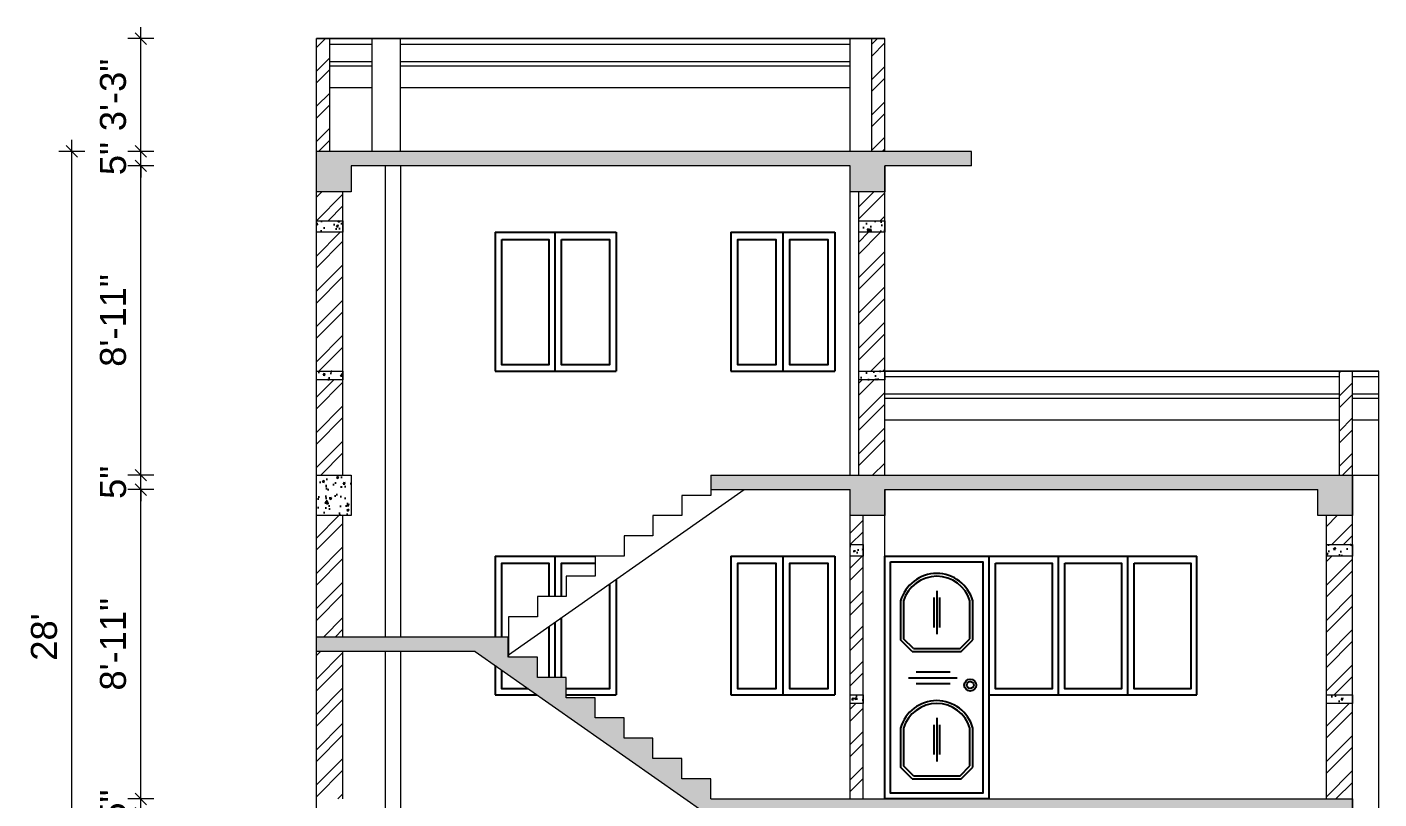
# Model space of a CAD drawing. Header units: inches. Extents: x -14619 to 1971361, y -855114 to -978.
# Drawn here: x 23655.1 to 24123.2, y -8516 to -8249 of the extents above; entities that cross this region are included whole.
import ezdxf

# ---------------------------------------------------------------- set-up
doc = ezdxf.new("R2010")
doc.units = ezdxf.units.IN
doc.header["$LTSCALE"] = 0.5
doc.header["$MEASUREMENT"] = 0
doc.header["$PDMODE"] = 66
for name, color, linetype, lineweight in [('1', 7, 'Continuous', 25), ('A_hatch', 253, 'Continuous', 5), ('A_Title Text', 105, 'Continuous', 60), ('Dimention', 5, 'Continuous', 20), ('ELEVATION', 85, 'Continuous', 9), ('Toilet', 7, 'Continuous', 25)]:
    doc.layers.add(name, color=color, linetype=linetype, lineweight=lineweight)
doc.layers.add('A-Wall', color=7, linetype='Continuous')
doc.styles.add('arial', font='arial.ttf')
doc.dimstyles.new('Sudeep', dxfattribs={"dimtxt": 6, "dimasz": 4, "dimexe": 4.5, "dimexo": 4.5, "dimgap": 5, "dimtad": 1, "dimdec": 0, "dimlunit": 4, "dimtxsty": 'arial', "dimblk": 'OBLIQUE', "dimcen": 250, "dimdle": 4, "dimclrd": 86, "dimclre": 5, "dimclrt": 1, "dimadec": 0, "dimazin": 0, "dimtfac": 1, "dimtdec": 0, "dimtix": 1, "dimtmove": 1, "dimatfit": 3, "dimldrblk": 'OBLIQUE', "dimfxl": 4.5, "dimfxlon": 1, "dimfrac": 2, "dimlwd": 15, "dimlwe": 13, "dimarcsym": 0})
pattern_1 = [(45, (-5631.299, 991.136), (-6.098796, 6.098796), []), (45, (-5627.233, 991.136), (-6.098796, 6.098796), [])]
pattern_2 = [(50, (-5631.299, 988.136), (7.1726018, -0.6275213), [0.75, -8.25]), (355, (-5631.299, 988.136), (-1.3875133, 7.5219213), [0.6, -6.6]), (100.451444, (-5630.701, 988.084), (5.7850885, 6.8943999), [0.637402, -7.0114211]), (46.1842, (-5631.299, 990.136), (10.6724133, -1.6551928), [1.125, -12.375]), (96.635635, (-5630.409, 989.998), (9.3466195, 9.741186), [0.9561034, -10.5171376]), (351.184164, (-5631.299, 990.136), (9.3466195, 9.741186), [0.9, -9.9]), (21, (-5630.299, 989.636), (5.9690705, -4.0261889), [0.75, -8.25]), (326, (-5630.299, 989.636), (2.4331533, 7.2515005), [0.6, -6.6]), (71.451445, (-5629.8014, 989.3006), (8.4022238, 3.2253115), [0.6374019, -7.0114211]), (37.5, (-5631.2988, 988.136), (0.12159855, 3.32893854), [0, -6.52, 0, -6.7, 0, -6.625]), (7.5, (-5631.2988, 988.136), (2.63069537, 3.9441171), [0, -3.82, 0, -6.37, 0, -2.525]), (327.5, (-5633.5288, 988.136), (5.33822436, -0.22554872), [0, -2.5, 0, -7.8, 0, -10.35]), (317.5, (-5634.529, 988.136), (5.8318617, 1.0010498), [0, -3.25, 0, -5.18, 0, -7.35])]
pattern_3 = [(45, (-5631.299, 988.136), (-6.098796, 6.098796), []), (45, (-5627.233, 988.136), (-6.098796, 6.098796), [])]

# ---------------------------------------------------------------- blocks, each defined once
blk = doc.blocks.new('_Oblique')
at = {"color": 0, "linetype": 'ByBlock', "lineweight": -2}
blk.add_line((-0.5, -0.5), (0.5, 0.5), dxfattribs=at)
blk = doc.blocks.new('*D903')
at = {"layer": 'A_Title Text', "color": 86, "lineweight": 15, "transparency": 16777216}
for p, q in [((23694.52, -8515.99), (23694.52, -8511.99)), ((23694.52, -8520.99), (23694.52, -8515.99)), ((23694.52, -8520.99), (23694.52, -8524.99))]:
    blk.add_line(p, q, dxfattribs=at)
at = {"layer": 'A_Title Text', "color": 5, "lineweight": 13, "transparency": 16777216}
for p, q in [((23699.02, -8515.99), (23690.02, -8515.99)), ((23699.02, -8520.99), (23690.02, -8520.99))]:
    blk.add_line(p, q, dxfattribs=at)
at = {"layer": 'Defpoints', "color": 0, "transparency": 16777216}
for p in [(23694.52, -8515.99), (23755.33, -8515.99), (23891.82, -8520.99)]:
    blk.add_point(p, dxfattribs=at)
at = {"layer": 'A_Title Text', "color": 86, "lineweight": 15, "transparency": 16777216, "xscale": 4, "yscale": 4, "zscale": 4}
for p, rotation in [((23694.52, -8515.99), 270), ((23694.52, -8520.99), 90)]:
    blk.add_blockref('_Oblique', p, dxfattribs=dict(at, rotation=rotation))
at = {"layer": 'A_Title Text', "color": 1, "transparency": 16777216, "insert": (23684.94, -8518.49), "char_height": 9, "attachment_point": 5, "rotation": 90, "style": 'arial'}
blk.add_mtext('5"', dxfattribs=at)
blk = doc.blocks.new('*D904')
at = {"layer": 'A_Title Text', "color": 86, "lineweight": 15, "transparency": 16777216}
blk.add_line((23694.52, -8519.99), (23694.52, -8404.99), dxfattribs=at)
at = {"layer": 'A_Title Text', "color": 5, "lineweight": 13, "transparency": 16777216}
for p, q in [((23699.02, -8408.99), (23690.02, -8408.99)), ((23699.02, -8515.99), (23690.02, -8515.99))]:
    blk.add_line(p, q, dxfattribs=at)
at = {"layer": 'Defpoints', "color": 0, "transparency": 16777216}
for p in [(23694.52, -8408.99), (23903.39, -8408.99), (23755.33, -8515.99)]:
    blk.add_point(p, dxfattribs=at)
at = {"layer": 'A_Title Text', "color": 86, "lineweight": 15, "transparency": 16777216, "xscale": 4, "yscale": 4, "zscale": 4}
for p, rotation in [((23694.52, -8408.99), 90), ((23694.52, -8515.99), 270)]:
    blk.add_blockref('_Oblique', p, dxfattribs=dict(at, rotation=rotation))
at = {"layer": 'A_Title Text', "color": 1, "transparency": 16777216, "insert": (23684.92, -8462.49), "char_height": 9, "attachment_point": 5, "rotation": 90, "style": 'arial'}
blk.add_mtext('8\'-11"', dxfattribs=at)
blk = doc.blocks.new('*D905')
at = {"layer": 'A_Title Text', "color": 86, "lineweight": 15, "transparency": 16777216}
for p, q in [((23694.52, -8403.99), (23694.52, -8399.99)), ((23694.52, -8408.99), (23694.52, -8403.99)), ((23694.52, -8408.99), (23694.52, -8412.99))]:
    blk.add_line(p, q, dxfattribs=at)
at = {"layer": 'A_Title Text', "color": 5, "lineweight": 13, "transparency": 16777216}
for p, q in [((23699.02, -8403.99), (23690.02, -8403.99)), ((23699.02, -8408.99), (23690.02, -8408.99))]:
    blk.add_line(p, q, dxfattribs=at)
at = {"layer": 'Defpoints', "color": 0, "transparency": 16777216}
for p in [(23694.52, -8403.99), (23891.82, -8403.99), (23903.39, -8408.99)]:
    blk.add_point(p, dxfattribs=at)
at = {"layer": 'A_Title Text', "color": 86, "lineweight": 15, "transparency": 16777216, "xscale": 4, "yscale": 4, "zscale": 4}
for p, rotation in [((23694.52, -8403.99), 270), ((23694.52, -8408.99), 90)]:
    blk.add_blockref('_Oblique', p, dxfattribs=dict(at, rotation=rotation))
at = {"layer": 'A_Title Text', "color": 1, "transparency": 16777216, "insert": (23684.94, -8406.49), "char_height": 9, "attachment_point": 5, "rotation": 90, "style": 'arial'}
blk.add_mtext('5"', dxfattribs=at)
blk = doc.blocks.new('*D906')
at = {"layer": 'A_Title Text', "color": 86, "lineweight": 15, "transparency": 16777216}
blk.add_line((23694.52, -8407.99), (23694.52, -8292.99), dxfattribs=at)
at = {"layer": 'A_Title Text', "color": 5, "lineweight": 13, "transparency": 16777216}
for p, q in [((23699.02, -8296.99), (23690.02, -8296.99)), ((23699.02, -8403.99), (23690.02, -8403.99))]:
    blk.add_line(p, q, dxfattribs=at)
at = {"layer": 'Defpoints', "color": 0, "transparency": 16777216}
for p in [(23694.52, -8296.99), (23767.33, -8296.99), (23891.82, -8403.99)]:
    blk.add_point(p, dxfattribs=at)
at = {"layer": 'A_Title Text', "color": 86, "lineweight": 15, "transparency": 16777216, "xscale": 4, "yscale": 4, "zscale": 4}
for p, rotation in [((23694.52, -8296.99), 90), ((23694.52, -8403.99), 270)]:
    blk.add_blockref('_Oblique', p, dxfattribs=dict(at, rotation=rotation))
at = {"layer": 'A_Title Text', "color": 1, "transparency": 16777216, "insert": (23684.92, -8350.49), "char_height": 9, "attachment_point": 5, "rotation": 90, "style": 'arial'}
blk.add_mtext('8\'-11"', dxfattribs=at)
blk = doc.blocks.new('*D907')
at = {"layer": 'A_Title Text', "color": 86, "lineweight": 15, "transparency": 16777216}
for p, q in [((23694.52, -8291.99), (23694.52, -8287.99)), ((23694.52, -8296.99), (23694.52, -8291.99)), ((23694.52, -8296.99), (23694.52, -8300.99))]:
    blk.add_line(p, q, dxfattribs=at)
at = {"layer": 'A_Title Text', "color": 5, "lineweight": 13, "transparency": 16777216}
for p, q in [((23699.02, -8291.99), (23690.02, -8291.99)), ((23699.02, -8296.99), (23690.02, -8296.99))]:
    blk.add_line(p, q, dxfattribs=at)
at = {"layer": 'Defpoints', "color": 0, "transparency": 16777216}
for p in [(23694.52, -8291.99), (23755.33, -8291.99), (23767.33, -8296.99)]:
    blk.add_point(p, dxfattribs=at)
at = {"layer": 'A_Title Text', "color": 86, "lineweight": 15, "transparency": 16777216, "xscale": 4, "yscale": 4, "zscale": 4}
for p, rotation in [((23694.52, -8291.99), 270), ((23694.52, -8296.99), 90)]:
    blk.add_blockref('_Oblique', p, dxfattribs=dict(at, rotation=rotation))
at = {"layer": 'A_Title Text', "color": 1, "transparency": 16777216, "insert": (23684.94, -8294.49), "char_height": 9, "attachment_point": 5, "rotation": 90, "style": 'arial'}
blk.add_mtext('5"', dxfattribs=at)
blk = doc.blocks.new('*D908')
at = {"layer": 'A_Title Text', "color": 86, "lineweight": 15, "transparency": 16777216}
blk.add_line((23694.52, -8295.99), (23694.52, -8248.99), dxfattribs=at)
at = {"layer": 'A_Title Text', "color": 5, "lineweight": 13, "transparency": 16777216}
for p, q in [((23699.02, -8252.99), (23690.02, -8252.99)), ((23699.02, -8291.99), (23690.02, -8291.99))]:
    blk.add_line(p, q, dxfattribs=at)
at = {"layer": 'Defpoints', "color": 0, "transparency": 16777216}
for p in [(23694.52, -8252.99), (23755.33, -8252.99), (23755.33, -8291.99)]:
    blk.add_point(p, dxfattribs=at)
at = {"layer": 'A_Title Text', "color": 86, "lineweight": 15, "transparency": 16777216, "xscale": 4, "yscale": 4, "zscale": 4}
for p, rotation in [((23694.52, -8252.99), 90), ((23694.52, -8291.99), 270)]:
    blk.add_blockref('_Oblique', p, dxfattribs=dict(at, rotation=rotation))
at = {"layer": 'A_Title Text', "color": 1, "transparency": 16777216, "insert": (23684.92, -8272.49), "char_height": 9, "attachment_point": 5, "rotation": 90, "style": 'arial'}
blk.add_mtext('3\'-3"', dxfattribs=at)
blk = doc.blocks.new('*D910')
at = {"layer": 'A_Title Text', "color": 86, "lineweight": 15, "transparency": 16777216}
blk.add_line((23670.62, -8631.99), (23670.62, -8287.99), dxfattribs=at)
at = {"layer": 'A_Title Text', "color": 5, "lineweight": 13, "transparency": 16777216}
for p, q in [((23675.12, -8291.99), (23666.12, -8291.99)), ((23675.12, -8627.99), (23666.12, -8627.99))]:
    blk.add_line(p, q, dxfattribs=at)
at = {"layer": 'Defpoints', "color": 0, "transparency": 16777216}
for p in [(23670.62, -8291.99), (23755.33, -8291.99), (23709.57, -8627.99)]:
    blk.add_point(p, dxfattribs=at)
at = {"layer": 'A_Title Text', "color": 86, "lineweight": 15, "transparency": 16777216, "xscale": 4, "yscale": 4, "zscale": 4}
for p, rotation in [((23670.62, -8291.99), 90), ((23670.62, -8627.99), 270)]:
    blk.add_blockref('_Oblique', p, dxfattribs=dict(at, rotation=rotation))
at = {"layer": 'A_Title Text', "color": 1, "transparency": 16777216, "insert": (23661.03, -8459.99), "char_height": 9, "attachment_point": 5, "rotation": 90, "style": 'arial'}
blk.add_mtext("28'", dxfattribs=at)

msp = doc.modelspace()

# ---------------------------------------------------------------- hatches: boundary and pattern name
at = {"layer": 'A-Wall', "ltscale": 40, "true_color": 0xf26722}
h = msp.add_hatch(dxfattribs=at)
h.set_pattern_fill('AR-CONC', color=30)
h.set_pattern_definition(pattern_2)
h.paths.add_polyline_path([(23755.33, -8305.99), (23767.33, -8305.99), (23767.33, -8296.99), (23940.06, -8296.99), (23940.06, -8305.99), (23952.06, -8305.99), (23952.06, -8296.99), (23982.06, -8296.99), (23982.06, -8291.99), (23755.33, -8291.99)])
h = msp.add_hatch(dxfattribs=at)
h.set_pattern_fill('AR-CONC', color=30)
h.set_pattern_definition(pattern_2)
h.paths.add_polyline_path([(23755.33, -8319.99), (23764.51, -8319.99), (23764.51, -8315.99), (23755.33, -8315.99)])
h = msp.add_hatch(dxfattribs=at)
h.set_pattern_fill('AR-CONC', color=30)
h.set_pattern_definition(pattern_2)
h.paths.add_polyline_path([(23952.06, -8319.99), (23952.06, -8315.99), (23943.06, -8315.99), (23943.06, -8319.99)])
h = msp.add_hatch(dxfattribs=at)
h.set_pattern_fill('AR-CONC', color=30)
h.set_pattern_definition(pattern_2)
h.paths.add_polyline_path([(23764.51, -8370.99), (23764.51, -8367.99), (23755.33, -8367.99), (23755.33, -8370.99)])
h = msp.add_hatch(dxfattribs=at)
h.set_pattern_fill('AR-CONC', color=30)
h.set_pattern_definition(pattern_2)
h.paths.add_polyline_path([(23952.06, -8370.99), (23952.06, -8367.99), (23943.06, -8367.99), (23943.06, -8370.99)])
h = msp.add_hatch(dxfattribs=at)
h.set_pattern_fill('AR-CONC', color=30)
h.set_pattern_definition(pattern_2)
h.paths.add_polyline_path([(23755.33, -8417.99), (23767.33, -8417.99), (23767.33, -8403.99), (23755.33, -8403.99)])
h = msp.add_hatch(dxfattribs=at)
h.set_pattern_fill('AR-CONC', color=30)
h.set_pattern_definition(pattern_2)
h.paths.add_polyline_path([(23952.06, -8408.99), (24102.02, -8408.99), (24102.02, -8417.99), (24114.02, -8417.99), (24114.02, -8403.99), (23891.82, -8403.99), (23891.82, -8408.99), (23940.06, -8408.99), (23940.06, -8417.99), (23952.06, -8417.99)])
h = msp.add_hatch(dxfattribs=at)
h.set_pattern_fill('AR-CONC', color=30)
h.set_pattern_definition(pattern_2)
h.paths.add_polyline_path([(23940.06, -8427.99), (23940.06, -8431.99), (23944.56, -8431.99), (23944.56, -8427.99)])
h = msp.add_hatch(dxfattribs=at)
h.set_pattern_fill('AR-CONC', color=30)
h.set_pattern_definition(pattern_2)
h.paths.add_polyline_path([(24104.99, -8431.99), (24114.02, -8431.99), (24114.02, -8427.99), (24104.99, -8427.99)])
h = msp.add_hatch(dxfattribs=at)
h.set_pattern_fill('AR-CONC', color=30)
h.set_pattern_definition(pattern_2)
h.paths.add_polyline_path([(23940.06, -8520.99), (23940.06, -8529.99), (23952.06, -8529.99), (23952.06, -8520.99), (24102.02, -8520.99), (24102.02, -8529.99), (24114.02, -8529.99), (24114.02, -8515.99), (23891.82, -8515.99), (23891.82, -8508.99), (23881.82, -8508.99), (23881.82, -8501.99), (23871.82, -8501.99), (23871.82, -8494.99), (23861.82, -8494.99), (23861.82, -8487.99), (23851.82, -8487.99), (23851.82, -8480.99), (23841.82, -8480.99), (23841.82, -8473.99), (23831.82, -8473.99), (23831.82, -8466.99), (23821.82, -8466.99), (23821.82, -8459.99), (23755.33, -8459.99), (23755.33, -8464.99), (23810.24, -8464.99), (23890.24, -8520.99)])
h = msp.add_hatch(dxfattribs=at)
h.set_pattern_fill('AR-CONC', color=30)
h.set_pattern_definition(pattern_2)
h.paths.add_polyline_path([(23944.56, -8479.99), (23940.06, -8479.99), (23940.06, -8482.99), (23944.56, -8482.99)])
h = msp.add_hatch(dxfattribs=at)
h.set_pattern_fill('AR-CONC', color=30)
h.set_pattern_definition(pattern_2)
h.paths.add_polyline_path([(24114.02, -8482.99), (24114.02, -8479.99), (24104.99, -8479.99), (24104.99, -8482.99)])
at = {"layer": 'Dimention', "ltscale": 40, "true_color": 0xf26722}
h = msp.add_hatch(dxfattribs=at)
h.set_pattern_fill('ANSI32', color=30, scale=23)
h.set_pattern_definition(pattern_1)
h.paths.add_polyline_path([(23759.92, -8252.99), (23755.33, -8252.99), (23755.33, -8291.99), (23759.92, -8291.99)])
h = msp.add_hatch(dxfattribs=at)
h.set_pattern_fill('ANSI32', color=30, scale=23)
h.set_pattern_definition(pattern_1)
h.paths.add_polyline_path([(23952.06, -8252.99), (23947.56, -8252.99), (23947.56, -8291.99), (23952.06, -8291.99)])
h = msp.add_hatch(dxfattribs=at)
h.set_pattern_fill('ANSI32', color=30, scale=23)
h.set_pattern_definition(pattern_3)
h.paths.add_polyline_path([(23764.51, -8305.99), (23755.33, -8305.99), (23755.33, -8315.99), (23764.51, -8315.99)])
h.paths.add_polyline_path([(23764.51, -8319.99), (23755.33, -8319.99), (23755.33, -8367.99), (23764.51, -8367.99)])
h.paths.add_polyline_path([(23764.51, -8370.99), (23755.33, -8370.99), (23755.33, -8403.99), (23764.51, -8403.99)])
h = msp.add_hatch(dxfattribs=at)
h.set_pattern_fill('ANSI32', color=30, scale=23)
h.set_pattern_definition(pattern_3)
h.paths.add_polyline_path([(23952.06, -8305.99), (23943.06, -8305.99), (23943.06, -8315.99), (23952.06, -8315.99)])
h.paths.add_polyline_path([(23943.06, -8367.99), (23952.06, -8367.99), (23952.06, -8319.99), (23943.06, -8319.99)])
h.paths.add_polyline_path([(23943.06, -8403.99), (23952.06, -8403.99), (23952.06, -8370.99), (23943.06, -8370.99)])
h = msp.add_hatch(dxfattribs=at)
h.set_pattern_fill('ANSI32', color=30, scale=23)
h.set_pattern_definition(pattern_3)
h.paths.add_polyline_path([(24114.02, -8367.99), (24109.51, -8367.99), (24109.51, -8403.99), (24114.02, -8403.99)])
h = msp.add_hatch(dxfattribs=at)
h.set_pattern_fill('ANSI32', color=30, scale=23)
h.set_pattern_definition(pattern_3)
h.paths.add_polyline_path([(23755.33, -8459.99), (23764.51, -8459.99), (23764.51, -8417.99), (23755.33, -8417.99)])
h.paths.add_polyline_path([(23764.51, -8464.99), (23755.33, -8464.99), (23755.33, -8515.99), (23764.51, -8515.99)])
h = msp.add_hatch(dxfattribs=at)
h.set_pattern_fill('ANSI32', color=30, scale=23)
h.set_pattern_definition(pattern_3)
h.paths.add_polyline_path([(23944.56, -8417.99), (23940.06, -8417.99), (23940.06, -8427.99), (23944.56, -8427.99)])
h.paths.add_polyline_path([(23944.56, -8431.99), (23940.06, -8431.99), (23940.06, -8479.99), (23944.56, -8479.99)])
h.paths.add_polyline_path([(23940.06, -8515.99), (23944.56, -8515.99), (23944.56, -8482.99), (23940.06, -8482.99)])
h = msp.add_hatch(dxfattribs=at)
h.set_pattern_fill('ANSI32', color=30, scale=23)
h.set_pattern_definition(pattern_3)
h.paths.add_polyline_path([(24114.02, -8417.99), (24104.99, -8417.99), (24104.99, -8427.99), (24114.02, -8427.99)])
h.paths.add_polyline_path([(24114.02, -8431.99), (24104.99, -8431.99), (24104.99, -8479.99), (24114.02, -8479.99)])
h.paths.add_polyline_path([(24114.02, -8482.99), (24104.99, -8482.99), (24104.99, -8515.99), (24114.02, -8515.99)])

# ---------------------------------------------------------------- linework, layer by layer
at = {"color": 5}
for p, q in [((23817.14, -8319.99), (23859.14, -8319.99)), ((23817.14, -8319.99), (23817.14, -8367.99)), ((23837.8, -8319.99), (23837.8, -8367.99)), ((23859.14, -8319.99), (23859.14, -8367.99)), ((23898.78, -8319.99), (23934.78, -8319.99)), ((23898.78, -8319.99), (23898.78, -8367.99)), ((23916.78, -8319.99), (23916.78, -8367.99)), ((23934.78, -8319.99), (23934.78, -8367.99)), ((23817.14, -8367.99), (23859.14, -8367.99)), ((23898.78, -8367.99), (23934.78, -8367.99)), ((23817.14, -8431.99), (23851.82, -8431.99)), ((23817.14, -8431.99), (23817.14, -8459.99)), ((23837.8, -8431.99), (23837.8, -8445.99)), ((23898.78, -8431.99), (23934.78, -8431.99)), ((23898.78, -8431.99), (23898.78, -8479.99)), ((23916.78, -8431.99), (23916.78, -8479.99)), ((23934.78, -8431.99), (23934.78, -8479.99)), ((23952.06, -8479.99), (23952.06, -8431.99)), ((23952.06, -8479.99), (23952.06, -8431.99)), ((23988.06, -8431.99), (24060.06, -8431.99)), ((23988.06, -8431.99), (23988.06, -8479.99)), ((24012.06, -8431.99), (24012.06, -8479.99)), ((24036.06, -8431.99), (24036.06, -8479.99)), ((24060.06, -8479.99), (24060.06, -8431.99)), ((24060.06, -8479.99), (24060.06, -8431.99)), ((23859.14, -8439.97), (23859.14, -8479.99)), ((23837.8, -8454.91), (23837.8, -8473.99)), ((23817.14, -8469.82), (23817.14, -8479.99)), ((23817.14, -8479.99), (23831.67, -8479.99)), ((23841.82, -8479.99), (23859.14, -8479.99)), ((23898.78, -8479.99), (23934.78, -8479.99)), ((23988.06, -8479.99), (24060.06, -8479.99))]:
    msp.add_line(p, q, dxfattribs=at)
at = {"color": 40, "ltscale": 5}
for p, q in [((23957.57, -8447.49), (23957.57, -8460.99)), ((23958.57, -8447.49), (23958.57, -8460.58)), ((23969.07, -8446.32), (23969.07, -8456.67)), ((23970.07, -8443.99), (23970.07, -8458.99)), ((23971.07, -8446.32), (23971.07, -8456.67)), ((23981.57, -8460.58), (23981.57, -8447.49)), ((23982.57, -8460.99), (23982.57, -8447.49)), ((23961.57, -8464.99), (23957.57, -8460.99)), ((23961.98, -8463.99), (23958.57, -8460.58)), ((23978.15, -8463.99), (23981.57, -8460.58)), ((23978.57, -8464.99), (23982.57, -8460.99)), ((23961.57, -8464.99), (23978.57, -8464.99)), ((23961.57, -8464.99), (23978.57, -8464.99)), ((23961.98, -8463.99), (23978.15, -8463.99)), ((23960.31, -8474.07), (23977.13, -8474.07)), ((23962.93, -8472.07), (23974.74, -8472.07)), ((23962.93, -8476.07), (23974.74, -8476.07)), ((23969.07, -8490.32), (23969.07, -8500.67)), ((23970.07, -8487.99), (23970.07, -8502.99)), ((23971.07, -8490.32), (23971.07, -8500.67)), ((23957.57, -8491.49), (23957.57, -8504.99)), ((23958.57, -8491.49), (23958.57, -8504.58)), ((23981.57, -8504.58), (23981.57, -8491.49)), ((23982.57, -8504.99), (23982.57, -8491.49)), ((23961.57, -8508.99), (23957.57, -8504.99)), ((23961.98, -8507.99), (23958.57, -8504.58)), ((23961.57, -8508.99), (23978.57, -8508.99)), ((23961.57, -8508.99), (23978.57, -8508.99)), ((23961.98, -8507.99), (23978.15, -8507.99)), ((23978.15, -8507.99), (23981.57, -8504.58)), ((23978.57, -8508.99), (23982.57, -8504.99))]:
    msp.add_line(p, q, dxfattribs=at)
at = {"color": 5}
for points in [[(23819.54, -8322.45), (23835.74, -8322.45), (23835.74, -8365.85), (23819.54, -8365.85)], [(23840.2, -8322.45), (23856.74, -8322.45), (23856.74, -8365.85), (23840.2, -8365.85)], [(23990.46, -8434.45), (24010, -8434.45), (24010, -8477.85), (23990.46, -8477.85)], [(24014.46, -8434.45), (24034, -8434.45), (24034, -8477.85), (24014.46, -8477.85)], [(24038.46, -8434.45), (24058, -8434.45), (24058, -8477.85), (24038.46, -8477.85)]]:
    msp.add_lwpolyline(points, close=True, dxfattribs=at)
for points in [[(23914.38, -8365.85), (23901.18, -8365.85), (23901.18, -8322.45), (23914.38, -8322.45)], [(23901.18, -8322.45), (23914.38, -8322.45), (23914.38, -8365.85), (23901.18, -8365.85)], [(23932.38, -8365.85), (23919.18, -8365.85), (23919.18, -8322.45), (23932.38, -8322.45)], [(23919.18, -8322.45), (23932.38, -8322.45), (23932.38, -8365.85), (23919.18, -8365.85)], [(23819.54, -8459.99), (23819.54, -8434.45), (23835.74, -8434.45), (23835.74, -8445.99)], [(23840.2, -8445.99), (23840.2, -8434.45), (23851.82, -8434.45)], [(23914.38, -8477.85), (23901.18, -8477.85), (23901.18, -8434.45), (23914.38, -8434.45)], [(23901.18, -8434.45), (23914.38, -8434.45), (23914.38, -8477.85), (23901.18, -8477.85)], [(23932.38, -8477.85), (23919.18, -8477.85), (23919.18, -8434.45), (23932.38, -8434.45)], [(23919.18, -8434.45), (23932.38, -8434.45), (23932.38, -8477.85), (23919.18, -8477.85)], [(23856.74, -8441.65), (23856.74, -8477.85), (23841.82, -8477.85)], [(23835.74, -8456.35), (23835.74, -8473.99)], [(23840.2, -8473.99), (23840.2, -8453.23)], [(23828.61, -8477.85), (23819.54, -8477.85), (23819.54, -8471.5)]]:
    msp.add_lwpolyline(points, dxfattribs=at)
at = {"color": 40, "ltscale": 5}
for centre, radius, start, end in [((23970.07, -8450.97), 12.97, 15.5303, 164.4697), ((23970.07, -8451.02), 12.03, 17.0615, 162.9385), ((23970.07, -8494.97), 12.97, 15.5303, 164.4697), ((23970.07, -8495.02), 12.03, 17.0615, 162.9385)]:
    msp.add_arc(centre, radius, start, end, dxfattribs=at)
at = {"layer": '1', "color": 2, "ltscale": 5}
for points in [[(23952.06, -8431.99), (23988.06, -8431.99), (23988.06, -8515.99), (23952.06, -8515.99)], [(23954.06, -8433.99), (23986.06, -8433.99), (23986.06, -8513.99), (23954.06, -8513.99)]]:
    msp.add_lwpolyline(points, close=True, dxfattribs=at)
at = {"layer": '1', "color": 21, "ltscale": 5}
for radius in [2.07, 1.19]:
    msp.add_circle((23981.68, -8476.59), radius, dxfattribs=at)
at = {"layer": 'A_hatch', "color": 11, "ltscale": 5}
for p, q in [((23952.06, -8252.99), (23755.33, -8252.99)), ((23774.62, -8254.99), (23759.92, -8254.99)), ((23940.06, -8254.99), (23784.46, -8254.99)), ((23774.62, -8260.99), (23759.92, -8260.99)), ((23940.06, -8260.99), (23784.46, -8260.99)), ((23774.62, -8262.49), (23759.92, -8262.49)), ((23940.06, -8262.49), (23784.46, -8262.49)), ((23774.62, -8269.99), (23759.92, -8269.99)), ((23940.06, -8269.99), (23784.46, -8269.99)), ((24123.17, -8367.99), (23952.06, -8367.99)), ((24109.51, -8369.99), (23952.06, -8369.99)), ((24123.17, -8369.99), (24114.02, -8369.99)), ((24109.51, -8375.99), (23952.06, -8375.99)), ((24109.51, -8377.49), (23952.06, -8377.49)), ((24123.17, -8375.99), (24114.02, -8375.99)), ((24123.17, -8377.49), (24114.02, -8377.49)), ((24109.51, -8384.99), (23952.06, -8384.99)), ((24123.17, -8384.99), (24114.02, -8384.99)), ((23891.82, -8403.99), (23891.82, -8410.99)), ((23821.82, -8466.1), (23903.39, -8408.99)), ((23891.82, -8410.99), (23881.82, -8410.99)), ((23881.82, -8410.99), (23881.82, -8417.99)), ((23881.82, -8417.99), (23871.82, -8417.99)), ((23871.82, -8417.99), (23871.82, -8424.99)), ((23871.82, -8424.99), (23861.82, -8424.99)), ((23861.82, -8424.99), (23861.82, -8431.99)), ((23861.82, -8431.99), (23851.82, -8431.99)), ((23851.82, -8431.99), (23851.82, -8438.99)), ((23851.82, -8438.99), (23841.82, -8438.99)), ((23841.82, -8438.99), (23841.82, -8445.99)), ((23841.82, -8445.99), (23831.82, -8445.99)), ((23831.82, -8445.99), (23831.82, -8452.99)), ((23831.82, -8452.99), (23821.82, -8452.99)), ((23821.82, -8452.99), (23821.82, -8459.99)), ((23821.82, -8466.99), (23821.82, -8459.99)), ((23810.24, -8464.99), (23890.24, -8520.99)), ((23831.82, -8466.99), (23821.82, -8466.99)), ((23831.82, -8473.99), (23831.82, -8466.99)), ((23841.82, -8473.99), (23831.82, -8473.99)), ((23841.82, -8480.99), (23841.82, -8473.99)), ((23851.82, -8480.99), (23841.82, -8480.99)), ((23851.82, -8487.99), (23851.82, -8480.99)), ((23861.82, -8487.99), (23851.82, -8487.99)), ((23861.82, -8494.99), (23861.82, -8487.99)), ((23871.82, -8494.99), (23861.82, -8494.99)), ((23871.82, -8501.99), (23871.82, -8494.99)), ((23881.82, -8501.99), (23871.82, -8501.99)), ((23881.82, -8508.99), (23881.82, -8501.99)), ((23891.82, -8508.99), (23881.82, -8508.99)), ((23891.82, -8515.99), (23891.82, -8508.99))]:
    msp.add_line(p, q, dxfattribs=at)
for points in [[(23755.33, -8315.99), (23764.51, -8315.99), (23764.51, -8319.99), (23755.33, -8319.99)], [(23943.06, -8315.99), (23952.06, -8315.99), (23952.06, -8319.99), (23943.06, -8319.99)], [(23755.33, -8367.99), (23764.51, -8367.99), (23764.51, -8370.99), (23755.33, -8370.99)], [(23943.06, -8367.99), (23952.06, -8367.99), (23952.06, -8370.99), (23943.06, -8370.99)], [(23940.06, -8427.99), (23944.56, -8427.99), (23944.56, -8431.99), (23940.06, -8431.99)], [(24104.99, -8427.99), (24114.02, -8427.99), (24114.02, -8431.99), (24104.99, -8431.99)], [(23940.06, -8479.99), (23944.56, -8479.99), (23944.56, -8482.99), (23940.06, -8482.99)], [(24104.99, -8479.99), (24114.02, -8479.99), (24114.02, -8482.99), (24104.99, -8482.99)]]:
    msp.add_lwpolyline(points, close=True, dxfattribs=at)
at = {"layer": 'Dimention', "color": 30, "ltscale": 40, "true_color": 0xf26722}
msp.add_line((23764.51, -8459.99), (23764.51, -8417.99), dxfattribs=at)
at = {"layer": 'ELEVATION'}
for p, q in [((23755.33, -8252.99), (23952.06, -8252.99)), ((23755.33, -8252.99), (23952.06, -8252.99)), ((23755.33, -8291.99), (23755.33, -8252.99)), ((23759.92, -8291.99), (23759.92, -8252.99)), ((23774.62, -8291.99), (23774.62, -8252.99)), ((23784.46, -8291.99), (23784.46, -8252.99)), ((23940.06, -8291.99), (23940.06, -8252.99)), ((23947.56, -8291.99), (23947.56, -8252.99)), ((23952.06, -8291.99), (23952.06, -8252.99)), ((23755.33, -8408.99), (23755.33, -8291.99)), ((23982.06, -8291.99), (23755.33, -8291.99)), ((23982.06, -8296.99), (23982.06, -8291.99)), ((23940.06, -8296.99), (23767.33, -8296.99)), ((23779.21, -8459.99), (23779.21, -8296.99)), ((23784.46, -8296.99), (23784.46, -8459.99)), ((23940.06, -8403.99), (23940.06, -8296.99)), ((23952.06, -8403.99), (23952.06, -8296.99)), ((23982.06, -8296.99), (23952.06, -8296.99)), ((23764.51, -8403.99), (23764.51, -8305.99)), ((23943.06, -8403.99), (23943.06, -8305.99)), ((23952.06, -8367.99), (24123.17, -8367.99)), ((23952.06, -8367.99), (24123.17, -8367.99)), ((24109.51, -8403.99), (24109.51, -8367.99)), ((24114.02, -8403.99), (24114.02, -8367.99)), ((24123.17, -8403.99), (24123.17, -8367.99)), ((23891.82, -8403.99), (24123.17, -8403.99)), ((24114.02, -8627.99), (24114.02, -8403.99)), ((24123.17, -8520.99), (24123.17, -8403.99)), ((23755.33, -8515.99), (23755.33, -8408.99)), ((23891.82, -8408.99), (23940.06, -8408.99)), ((23940.06, -8515.99), (23940.06, -8408.99)), ((23952.06, -8515.99), (23952.06, -8408.99)), ((23952.06, -8408.99), (24102.02, -8408.99)), ((23944.56, -8515.99), (23944.56, -8417.99)), ((24104.99, -8515.99), (24104.99, -8417.99)), ((23821.82, -8459.99), (23755.33, -8459.99)), ((23810.24, -8464.99), (23755.33, -8464.99)), ((23764.51, -8515.99), (23764.51, -8464.99)), ((23779.21, -8571.99), (23779.21, -8464.99)), ((23784.46, -8464.99), (23784.46, -8571.99)), ((23755.33, -8627.99), (23755.33, -8515.99)), ((23891.82, -8515.99), (24114.02, -8515.99))]:
    msp.add_line(p, q, dxfattribs=at)
for points in [[(23767.33, -8296.99), (23767.33, -8305.99), (23755.33, -8305.99), (23755.33, -8291.99)], [(23952.06, -8296.99), (23952.06, -8305.99), (23940.06, -8305.99), (23940.06, -8296.99)], [(24114.02, -8403.99), (24114.02, -8417.99), (24102.02, -8417.99), (24102.02, -8408.99)], [(23952.06, -8408.99), (23952.06, -8417.99), (23940.06, -8417.99), (23940.06, -8408.99)], [(24114.02, -8515.99), (24114.02, -8529.99), (24102.02, -8529.99), (24102.02, -8520.99)]]:
    msp.add_lwpolyline(points, dxfattribs=at)
msp.add_lwpolyline([(23755.33, -8403.99), (23767.33, -8403.99), (23767.33, -8417.99), (23755.33, -8417.99)], close=True, dxfattribs=at)
at = {"layer": 'Toilet'}
msp.add_line((23821.82, -8466.99), (23821.82, -8459.99), dxfattribs=at)

# ---------------------------------------------------------------- dimensions: what is measured, and where the dimension line sits
at = {"layer": 'A_Title Text'}
for base, p1, p2, picture, middle in [((23694.52, -8252.99), (23755.33, -8291.99), (23755.33, -8252.99), '*D908', (23684.92, -8272.49)), ((23670.62, -8291.99), (23709.57, -8627.99), (23755.33, -8291.99), '*D910', (23661.03, -8459.99)), ((23694.52, -8291.99), (23767.33, -8296.99), (23755.33, -8291.99), '*D907', (23684.94, -8294.49)), ((23694.52, -8296.99), (23891.82, -8403.99), (23767.33, -8296.99), '*D906', (23684.92, -8350.49)), ((23694.52, -8403.99), (23903.39, -8408.99), (23891.82, -8403.99), '*D905', (23684.94, -8406.49)), ((23694.52, -8408.99), (23755.33, -8515.99), (23903.39, -8408.99), '*D904', (23684.92, -8462.49)), ((23694.52, -8515.99), (23891.82, -8520.99), (23755.33, -8515.99), '*D903', (23684.94, -8518.49))]:
    dim = msp.add_linear_dim(base=base, p1=p1, p2=p2, angle=90, dimstyle='Sudeep', override={"dimtxt": 9}, dxfattribs=at)
    dim.commit()
    dim.dimension.update_dxf_attribs({"geometry": picture, "text_midpoint": middle})

doc.saveas('drawing.dxf')
